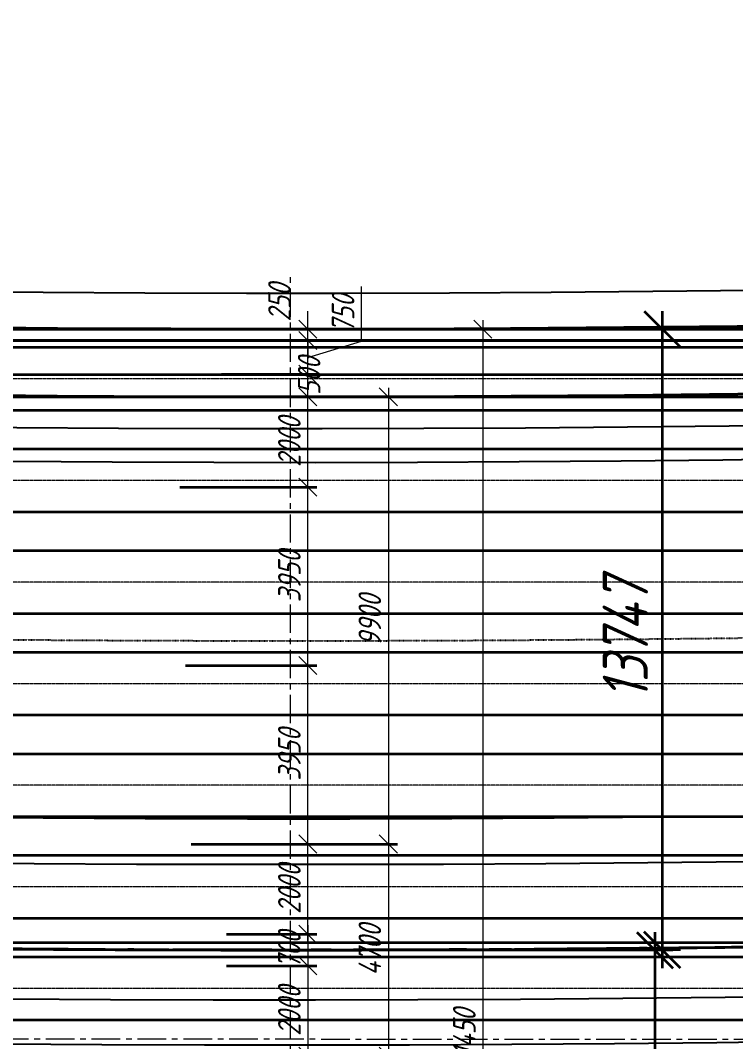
# Model space of a CAD drawing. Header units: millimetres. Extents: x 263685 to 14136308, y -2404013 to 2433772.
# Drawn here: x 6847090 to 6862927, y -670973 to -648361 of the extents above; entities that cross this region are included whole.
import ezdxf

# ---------------------------------------------------------------- set-up
doc = ezdxf.new("R2010")
doc.units = ezdxf.units.MM
for name, pattern in [('15-15', [6, 1.5, -3, 1.5]), ('CENTER', [50.8, 31.75, -6.35, 6.35, -6.35]), ('DASHED', [7, 5, -2, 0]), ('осевая', [2, 1.25, -0.25, 0.25, -0.25])]:
    doc.linetypes.add(name, pattern=pattern)
for name, color, linetype, lineweight in [('1-Бетон', 106, 'Continuous', 35), ('1-Оси', 1, 'CENTER', 20), ('ИС_Ось', 3, 'осевая', 18), ('ИС_Размер', 3, 'Continuous', 18)]:
    doc.layers.add(name, color=color, linetype=linetype, lineweight=lineweight)
doc.layers.add('_Defpoints', color=8, linetype='Continuous', plot=False)
for name, color, linetype in [('Основное направление 30.05.Верх покрытия', 7, 'Continuous'), ('Основное направление 30.05.Ось трассы', 7, 'Continuous'), ('Ось_петли_новый план.Верх покрытия', 7, 'Continuous'), ('Петля 1 ось справа.Верх покрытия', 7, 'Continuous')]:
    doc.layers.add(name, color=color, linetype=linetype)
doc.styles.add('0', font='isocpeur.ttf', dxfattribs={"width": 0.8, "oblique": 15})
doc.dimstyles.new('М200', dxfattribs={"dimscale": 200, "dimtxt": 2.5, "dimasz": 2, "dimexe": 1, "dimexo": 1, "dimgap": 0.8, "dimtad": 1, "dimdec": 0, "dimzin": 0, "dimdsep": 46, "dimtxsty": '0', "dimblk": 'OBLIQUE', "dimcen": 0.09, "dimdle": 1, "dimclrd": 256, "dimclre": 256, "dimclrt": 256, "dimadec": 4, "dimazin": 0, "dimtfac": 1, "dimtdec": 0, "dimtmove": 1, "dimatfit": 2, "dimfxl": 1, "dimtolj": 1, "dimtzin": 0, "dimlwd": -1, "dimarcsym": 0})
doc.dimstyles.new('М400нов', dxfattribs={"dimscale": 400, "dimtxt": 2.5, "dimasz": 2, "dimexe": 1, "dimexo": 1, "dimgap": 0.8, "dimtad": 1, "dimdec": 0, "dimzin": 0, "dimdsep": 46, "dimtxsty": '0', "dimblk": 'OBLIQUE', "dimcen": 0.09, "dimdle": 1, "dimclrd": 256, "dimclre": 256, "dimclrt": 256, "dimadec": 4, "dimazin": 0, "dimtfac": 1, "dimtdec": 0, "dimtmove": 1, "dimatfit": 2, "dimfxl": 1, "dimtolj": 1, "dimtzin": 0, "dimlwd": -1, "dimarcsym": 0})

# ---------------------------------------------------------------- blocks, each defined once
blk = doc.blocks.new('дорога план')
at = {"layer": 'Основное направление 30.05.Верх покрытия', "color": 84, "flags": 128}
blk.add_lwpolyline([(-265125, 81028, 0.025264), (-191155, 52344, 0.186442), (374243, 80227)], format="xyb", dxfattribs=at)
at = {"layer": 'Основное направление 30.05.Верх покрытия', "color": 6, "flags": 128}
for points in [[(-265125, 77743, 0.024838), (-192097, 49496, 0.186005), (374243, 76946)], [(-265125, 67192, 0.023497), (-195127, 40334, 0.184624), (374243, 66407)], [(-265125, 63916, 0.023087), (-196068, 37485, 0.184202), (374243, 63136)]]:
    blk.add_lwpolyline(points, format="xyb", dxfattribs=at)
at = {"layer": 'Основное направление 30.05.Верх покрытия', "color": 5, "flags": 128}
for points in [[(-265125, 76921, 0.024735), (-192332, 48784, 0.185896), (374243, 76126)], [(374243, 67498, -0.184765), (-194813, 41283, -0.023634), (-265125, 68284, -0.023634)], [(-265125, 62822, 0.022954), (-196382, 36536, 0.184063), (374243, 62046)]]:
    blk.add_lwpolyline(points, format="xyb", dxfattribs=at)
at = {"layer": 'Основное направление 30.05.Ось трассы', "color": 1, "lineweight": 40, "flags": 128}
blk.add_lwpolyline([(-265125, 65117, 0.208487), (374243, 64335)], format="xyb", dxfattribs=at)
at = {"layer": 'Ось_петли_новый план.Верх покрытия', "color": 5, "linetype": 'DASHED', "flags": 128}
blk.add_lwpolyline([(134781, -8031, -0.065719), (-77117, -1002)], format="xyb", dxfattribs=at)
at = {"layer": 'Петля 1 ось справа.Верх покрытия', "color": 5, "linetype": '15-15', "flags": 128}
for points in [[(-265125, 72600, 0.024182), (-193572, 45033, 0.185328), (374243, 71810)], [(-265125, 58518, 0.022417), (-197623, 32786, 0.183514), (374243, 57743)]]:
    blk.add_lwpolyline(points, format="xyb", dxfattribs=at)
blk = doc.blocks.new('б33 план')
at = {"layer": '1-Бетон'}
blk.add_lwpolyline([(1400, 700), (31600, 700), (31600, -700), (1400, -700)], close=True, dxfattribs=at)
at = {"layer": 'ИС_Ось', "color": 3, "ltscale": 20}
blk.add_lwpolyline([(0, 0), (33000, 0)], dxfattribs=at)
blk = doc.blocks.new('*U1463')
blk.add_blockref('б33 план', (-16500, 0))
blk = doc.blocks.new('*U1464')
at = {"layer": '_Defpoints', "color": 0, "linetype": 'ByBlock', "lineweight": -2, "transparency": 16777216}
for p in [(0, 13500), (0, 11250), (0, 9000), (0, 6750), (0, 4500), (0, 2250), (0, 0)]:
    blk.add_blockref('*U1463', p, dxfattribs=at)
blk = doc.blocks.new('_OBLIQUE')
at = {"color": 0, "linetype": 'ByBlock', "lineweight": -2}
blk.add_line((0.5, 0.5), (-0.5, -0.5), dxfattribs=at)
blk = doc.blocks.new('*D165')
at = {"layer": 'Defpoints', "color": 0, "linetype": 'Continuous', "transparency": 16777216}
for p in [(6486585, -666598), (6486826, -671298), (6491153, -671298)]:
    blk.add_point(p, dxfattribs=at)
at = {"layer": 'ИС_Размер', "transparency": 16777216}
blk.add_line((6491153, -666398), (6491153, -671498), dxfattribs=at)
at = {"layer": 'ИС_Размер', "lineweight": -2, "transparency": 16777216}
for p, q in [((6486785, -666598), (6491353, -666598)), ((6487026, -671298), (6491353, -671298))]:
    blk.add_line(p, q, dxfattribs=at)
at = {"layer": 'ИС_Размер', "linetype": 'Continuous', "transparency": 16777216, "xscale": 400, "yscale": 400, "zscale": 400}
for p, rotation in [((6491153, -666598), 90), ((6491153, -671298), 270)]:
    blk.add_blockref('_OBLIQUE', p, dxfattribs=dict(at, rotation=rotation))
at = {"layer": 'ИС_Размер', "linetype": 'Continuous', "transparency": 16777216, "insert": (6490743, -668948), "char_height": 500, "attachment_point": 5, "rotation": 90, "style": '0'}
blk.add_mtext('\\A1;4700', dxfattribs=at)
blk = doc.blocks.new('*D166')
at = {"layer": 'Defpoints', "color": 0, "transparency": 16777216}
for p in [(6487369, -669298), (6486826, -671298), (6489371, -671298)]:
    blk.add_point(p, dxfattribs=at)
at = {"layer": 'ИС_Размер', "lineweight": -2, "transparency": 16777216}
for p, q in [((6487569, -669298), (6489571, -669298)), ((6487026, -671298), (6489571, -671298))]:
    blk.add_line(p, q, dxfattribs=at)
at = {"layer": 'ИС_Размер', "transparency": 16777216}
blk.add_line((6489371, -669098), (6489371, -671498), dxfattribs=at)
at = {"layer": 'ИС_Размер', "transparency": 16777216, "xscale": 400, "yscale": 400, "zscale": 400}
for p, rotation in [((6489371, -669298), 90), ((6489371, -671298), 270)]:
    blk.add_blockref('_OBLIQUE', p, dxfattribs=dict(at, rotation=rotation))
at = {"layer": 'ИС_Размер', "transparency": 16777216, "insert": (6488961, -670298), "char_height": 500, "attachment_point": 5, "rotation": 90, "style": '0'}
blk.add_mtext('\\A1;2000', dxfattribs=at)
blk = doc.blocks.new('*D173')
at = {"layer": 'Defpoints', "color": 0, "linetype": 'Continuous', "transparency": 16777216}
for p in [(6487318, -655198), (6487217, -686648), (6493246, -686648)]:
    blk.add_point(p, dxfattribs=at)
at = {"layer": 'ИС_Размер', "transparency": 16777216}
blk.add_line((6493246, -654998), (6493246, -686848), dxfattribs=at)
at = {"layer": 'ИС_Размер', "lineweight": -2, "transparency": 16777216}
for p, q in [((6487518, -655198), (6493446, -655198)), ((6487417, -686648), (6493446, -686648))]:
    blk.add_line(p, q, dxfattribs=at)
at = {"layer": 'ИС_Размер', "linetype": 'Continuous', "transparency": 16777216, "xscale": 400, "yscale": 400, "zscale": 400}
for p, rotation in [((6493246, -655198), 90), ((6493246, -686648), 270)]:
    blk.add_blockref('_OBLIQUE', p, dxfattribs=dict(at, rotation=rotation))
at = {"layer": 'ИС_Размер', "linetype": 'Continuous', "transparency": 16777216, "insert": (6492836, -670923), "char_height": 500, "attachment_point": 5, "rotation": 90, "style": '0'}
blk.add_mtext('\\A1;31450', dxfattribs=at)
blk = doc.blocks.new('*D175')
at = {"layer": 'Defpoints', "color": 0, "transparency": 16777216}
for p in [(6487372, -668598), (6487369, -669298), (6489371, -669298)]:
    blk.add_point(p, dxfattribs=at)
at = {"layer": 'ИС_Размер', "transparency": 16777216}
blk.add_line((6489371, -668398), (6489371, -669498), dxfattribs=at)
at = {"layer": 'ИС_Размер', "lineweight": -2, "transparency": 16777216}
for p, q in [((6487572, -668598), (6489571, -668598)), ((6487569, -669298), (6489571, -669298))]:
    blk.add_line(p, q, dxfattribs=at)
at = {"layer": 'ИС_Размер', "transparency": 16777216, "xscale": 400, "yscale": 400, "zscale": 400}
for p, rotation in [((6489371, -668598), 90), ((6489371, -669298), 270)]:
    blk.add_blockref('_OBLIQUE', p, dxfattribs=dict(at, rotation=rotation))
at = {"layer": 'ИС_Размер', "transparency": 16777216, "insert": (6488961, -668948), "char_height": 500, "attachment_point": 5, "rotation": 90, "style": '0'}
blk.add_mtext('\\A1;700', dxfattribs=at)
blk = doc.blocks.new('*D176')
at = {"layer": 'Defpoints', "color": 0, "transparency": 16777216}
for p in [(6486585, -666598), (6489371, -666598), (6487372, -668598)]:
    blk.add_point(p, dxfattribs=at)
at = {"layer": 'ИС_Размер', "transparency": 16777216}
blk.add_line((6489371, -668798), (6489371, -666398), dxfattribs=at)
at = {"layer": 'ИС_Размер', "lineweight": -2, "transparency": 16777216}
for p, q in [((6486785, -666598), (6489571, -666598)), ((6487572, -668598), (6489571, -668598))]:
    blk.add_line(p, q, dxfattribs=at)
at = {"layer": 'ИС_Размер', "transparency": 16777216, "xscale": 400, "yscale": 400, "zscale": 400}
for p, rotation in [((6489371, -666598), 90), ((6489371, -668598), 270)]:
    blk.add_blockref('_OBLIQUE', p, dxfattribs=dict(at, rotation=rotation))
at = {"layer": 'ИС_Размер', "transparency": 16777216, "insert": (6488961, -667598), "char_height": 500, "attachment_point": 5, "rotation": 90, "style": '0'}
blk.add_mtext('\\A1;2000', dxfattribs=at)
blk = doc.blocks.new('*D177')
at = {"layer": 'Defpoints', "color": 0, "linetype": 'Continuous', "transparency": 16777216}
for p in [(6486458, -662648), (6489371, -662648), (6486585, -666598)]:
    blk.add_point(p, dxfattribs=at)
at = {"layer": 'ИС_Размер', "transparency": 16777216}
blk.add_line((6489371, -666798), (6489371, -662448), dxfattribs=at)
at = {"layer": 'ИС_Размер', "lineweight": -2, "transparency": 16777216}
for p, q in [((6486658, -662648), (6489571, -662648)), ((6486785, -666598), (6489571, -666598))]:
    blk.add_line(p, q, dxfattribs=at)
at = {"layer": 'ИС_Размер', "linetype": 'Continuous', "transparency": 16777216, "xscale": 400, "yscale": 400, "zscale": 400}
for p, rotation in [((6489371, -662648), 90), ((6489371, -666598), 270)]:
    blk.add_blockref('_OBLIQUE', p, dxfattribs=dict(at, rotation=rotation))
at = {"layer": 'ИС_Размер', "linetype": 'Continuous', "transparency": 16777216, "insert": (6488961, -664623), "char_height": 500, "attachment_point": 5, "rotation": 90, "style": '0'}
blk.add_mtext('\\A1;3950', dxfattribs=at)
blk = doc.blocks.new('*D178')
at = {"layer": 'Defpoints', "color": 0, "linetype": 'Continuous', "transparency": 16777216}
for p in [(6486337, -658698), (6489371, -658698), (6486458, -662648)]:
    blk.add_point(p, dxfattribs=at)
at = {"layer": 'ИС_Размер', "transparency": 16777216}
blk.add_line((6489371, -662848), (6489371, -658498), dxfattribs=at)
at = {"layer": 'ИС_Размер', "lineweight": -2, "transparency": 16777216}
for p, q in [((6486537, -658698), (6489571, -658698)), ((6486658, -662648), (6489571, -662648))]:
    blk.add_line(p, q, dxfattribs=at)
at = {"layer": 'ИС_Размер', "linetype": 'Continuous', "transparency": 16777216, "xscale": 400, "yscale": 400, "zscale": 400}
for p, rotation in [((6489371, -658698), 90), ((6489371, -662648), 270)]:
    blk.add_blockref('_OBLIQUE', p, dxfattribs=dict(at, rotation=rotation))
at = {"layer": 'ИС_Размер', "linetype": 'Continuous', "transparency": 16777216, "insert": (6488961, -660673), "char_height": 500, "attachment_point": 5, "rotation": 90, "style": '0'}
blk.add_mtext('\\A1;3950', dxfattribs=at)
blk = doc.blocks.new('*D179')
at = {"layer": 'Defpoints', "color": 0, "linetype": 'Continuous', "transparency": 16777216}
for p in [(6486892, -656698), (6489371, -656698), (6486337, -658698)]:
    blk.add_point(p, dxfattribs=at)
at = {"layer": 'ИС_Размер', "transparency": 16777216}
blk.add_line((6489371, -658898), (6489371, -656498), dxfattribs=at)
at = {"layer": 'ИС_Размер', "lineweight": -2, "transparency": 16777216}
for p, q in [((6487092, -656698), (6489571, -656698)), ((6486537, -658698), (6489571, -658698))]:
    blk.add_line(p, q, dxfattribs=at)
at = {"layer": 'ИС_Размер', "linetype": 'Continuous', "transparency": 16777216, "xscale": 400, "yscale": 400, "zscale": 400}
for p, rotation in [((6489371, -656698), 90), ((6489371, -658698), 270)]:
    blk.add_blockref('_OBLIQUE', p, dxfattribs=dict(at, rotation=rotation))
at = {"layer": 'ИС_Размер', "linetype": 'Continuous', "transparency": 16777216, "insert": (6488961, -657698), "char_height": 500, "attachment_point": 5, "rotation": 90, "style": '0'}
blk.add_mtext('\\A1;2000', dxfattribs=at)
blk = doc.blocks.new('*D180')
at = {"layer": 'Defpoints', "color": 0, "transparency": 16777216}
for p in [(6487318, -655198), (6489371, -655198), (6487318, -655448)]:
    blk.add_point(p, dxfattribs=at)
at = {"layer": 'ИС_Размер', "transparency": 16777216}
for p, q in [((6489371, -655198), (6489371, -654798)), ((6489371, -655448), (6489371, -655198)), ((6489371, -655448), (6489371, -655848))]:
    blk.add_line(p, q, dxfattribs=at)
at = {"layer": 'ИС_Размер', "lineweight": -2, "transparency": 16777216}
for p, q in [((6487518, -655198), (6489571, -655198)), ((6487518, -655448), (6489571, -655448))]:
    blk.add_line(p, q, dxfattribs=at)
at = {"layer": 'ИС_Размер', "transparency": 16777216, "xscale": 400, "yscale": 400, "zscale": 400}
for p, rotation in [((6489371, -655198), 270), ((6489371, -655448), 90)]:
    blk.add_blockref('_OBLIQUE', p, dxfattribs=dict(at, rotation=rotation))
at = {"layer": 'ИС_Размер', "transparency": 16777216, "insert": (6488742, -654611), "char_height": 500, "attachment_point": 5, "rotation": 90, "style": '0'}
blk.add_mtext('\\A1;250', dxfattribs=at)
blk = doc.blocks.new('*D181')
at = {"layer": 'Defpoints', "color": 0, "transparency": 16777216}
for p in [(6487261, -656198), (6489371, -656198), (6486892, -656698)]:
    blk.add_point(p, dxfattribs=at)
at = {"layer": 'ИС_Размер', "transparency": 16777216}
blk.add_line((6489371, -656898), (6489371, -655998), dxfattribs=at)
at = {"layer": 'ИС_Размер', "lineweight": -2, "transparency": 16777216}
for p, q in [((6487461, -656198), (6489571, -656198)), ((6487092, -656698), (6489571, -656698))]:
    blk.add_line(p, q, dxfattribs=at)
at = {"layer": 'ИС_Размер', "transparency": 16777216, "xscale": 400, "yscale": 400, "zscale": 400}
for p, rotation in [((6489371, -656198), 90), ((6489371, -656698), 270)]:
    blk.add_blockref('_OBLIQUE', p, dxfattribs=dict(at, rotation=rotation))
at = {"layer": 'ИС_Размер', "transparency": 16777216, "insert": (6489399, -656235), "char_height": 500, "attachment_point": 5, "rotation": 90, "style": '0'}
blk.add_mtext('\\A1;500', dxfattribs=at)
blk = doc.blocks.new('*D182')
at = {"layer": 'Defpoints', "color": 0, "transparency": 16777216}
for p in [(6487318, -655448), (6489371, -655448), (6487261, -656198)]:
    blk.add_point(p, dxfattribs=at)
at = {"layer": 'ИС_Размер', "transparency": 16777216}
for p, q in [((6490561, -655466), (6490561, -654252)), ((6489371, -656398), (6489371, -655248)), ((6489371, -655823), (6490561, -655466))]:
    blk.add_line(p, q, dxfattribs=at)
at = {"layer": 'ИС_Размер', "lineweight": -2, "transparency": 16777216}
for p, q in [((6487518, -655448), (6489571, -655448)), ((6487461, -656198), (6489571, -656198))]:
    blk.add_line(p, q, dxfattribs=at)
at = {"layer": 'ИС_Размер', "transparency": 16777216, "xscale": 400, "yscale": 400, "zscale": 400}
for p, rotation in [((6489371, -655448), 90), ((6489371, -656198), 270)]:
    blk.add_blockref('_OBLIQUE', p, dxfattribs=dict(at, rotation=rotation))
at = {"layer": 'ИС_Размер', "transparency": 16777216, "insert": (6490151, -654859), "char_height": 500, "attachment_point": 5, "rotation": 90, "style": '0'}
blk.add_mtext('\\A1;750', dxfattribs=at)
blk = doc.blocks.new('*D183')
at = {"layer": 'Defpoints', "color": 0, "linetype": 'Continuous', "transparency": 16777216}
for p in [(6486892, -656698), (6486585, -666598), (6491153, -666598)]:
    blk.add_point(p, dxfattribs=at)
at = {"layer": 'ИС_Размер', "transparency": 16777216}
blk.add_line((6491153, -656498), (6491153, -666798), dxfattribs=at)
at = {"layer": 'ИС_Размер', "lineweight": -2, "transparency": 16777216}
for p, q in [((6487092, -656698), (6491353, -656698)), ((6486785, -666598), (6491353, -666598))]:
    blk.add_line(p, q, dxfattribs=at)
at = {"layer": 'ИС_Размер', "linetype": 'Continuous', "transparency": 16777216, "xscale": 400, "yscale": 400, "zscale": 400}
for p, rotation in [((6491153, -656698), 90), ((6491153, -666598), 270)]:
    blk.add_blockref('_OBLIQUE', p, dxfattribs=dict(at, rotation=rotation))
at = {"layer": 'ИС_Размер', "linetype": 'Continuous', "transparency": 16777216, "insert": (6490743, -661648), "char_height": 500, "attachment_point": 5, "rotation": 90, "style": '0'}
blk.add_mtext('\\A1;9900', dxfattribs=at)
blk = doc.blocks.new('св поле кальм пл')
at = {"layer": 'ИС_Ось', "color": 1, "lineweight": 40, "ltscale": 2, "true_color": 0xff0000, "flags": 128}
blk.add_lwpolyline([(34.634, -46.806, 0.046583), (-64.636, 63.963, 0.046583)], format="xyb", dxfattribs=at)
blk = doc.blocks.new('*D295')
at = {"layer": '1-Бетон', "transparency": 16777216}
blk.add_line((6933750, -658489), (6934314, -664008), dxfattribs=at)
blk.add_solid([(6934447, -663994), (6934182, -664022), (6934396, -664804)], dxfattribs=at)
at = {"layer": 'Defpoints', "color": 0, "transparency": 16777216}
for p in [(6853074, 131052), (6934396, -664804)]:
    blk.add_point(p, dxfattribs=at)
at = {"layer": '1-Бетон', "transparency": 16777216, "insert": (6934808, -660767), "char_height": 1000, "attachment_point": 5, "rotation": 275.8344, "style": '0'}
blk.add_mtext('\\A1;R800000', dxfattribs=at)
blk = doc.blocks.new('*D1788')
at = {"layer": '1-Бетон', "transparency": 16777216}
blk.add_line((6861138, -668548), (6861138, -687048), dxfattribs=at)
at = {"layer": '1-Бетон', "lineweight": -2, "transparency": 16777216}
for p, q in [((6853472, -668948), (6861538, -668948)), ((6853472, -686648), (6861538, -686648))]:
    blk.add_line(p, q, dxfattribs=at)
at = {"layer": 'Defpoints', "color": 0, "transparency": 16777216}
for p in [(6853072, -668948), (6853072, -686648), (6861138, -686648)]:
    blk.add_point(p, dxfattribs=at)
at = {"layer": '1-Бетон', "transparency": 16777216, "xscale": 800, "yscale": 800, "zscale": 800}
for p, rotation in [((6861138, -668948), 90), ((6861138, -686648), 270)]:
    blk.add_blockref('_OBLIQUE', p, dxfattribs=dict(at, rotation=rotation))
at = {"layer": '1-Бетон', "transparency": 16777216, "insert": (6860318, -677798), "char_height": 1000, "attachment_point": 5, "rotation": 90, "style": '0'}
blk.add_mtext('\\A1;17700', dxfattribs=at)
blk = doc.blocks.new('*D1789')
at = {"layer": '1-Бетон', "transparency": 16777216}
blk.add_line((6861306, -669345), (6861306, -654798), dxfattribs=at)
at = {"layer": '1-Бетон', "lineweight": -2, "transparency": 16777216}
for p, q in [((6853472, -655198), (6861706, -655198)), ((6853472, -668945), (6861706, -668945))]:
    blk.add_line(p, q, dxfattribs=at)
at = {"layer": 'Defpoints', "color": 0, "transparency": 16777216}
for p in [(6853072, -655198), (6861306, -655198), (6853072, -668945)]:
    blk.add_point(p, dxfattribs=at)
at = {"layer": '1-Бетон', "transparency": 16777216, "xscale": 800, "yscale": 800, "zscale": 800}
for p, rotation in [((6861306, -655198), 90), ((6861306, -668945), 270)]:
    blk.add_blockref('_OBLIQUE', p, dxfattribs=dict(at, rotation=rotation))
at = {"layer": '1-Бетон', "transparency": 16777216, "insert": (6860486, -662072), "char_height": 1000, "attachment_point": 5, "rotation": 90, "style": '0'}
blk.add_mtext('\\A1;13747', dxfattribs=at)
blk = doc.blocks.new('размеры')
at = {"layer": 'ИС_Размер'}
for base, p1, p2, angle, picture, middle in [((0, 13750), (-2053.6, 13500), (-2053.5, 13750), 270, '*D180', (-219.6, 14337.4)), ((0, 12750), (-2479.4, 12250.4), (-2109.9, 12750), 90, '*D181', (437.3, 12712.7)), ((0, -350), (-1999.3, 350), (-2002.8, -350), 270, '*D175', (0, 0))]:
    dim = blk.add_linear_dim(base=base, p1=p1, p2=p2, angle=angle, dimstyle='М200', dxfattribs=at)
    dim.commit()
    dim.dimension.update_dxf_attribs({"geometry": picture, "text_midpoint": middle, "dimtype": 128, "insert": (-6489371.4, 668947.9)})
for base, p1, p2, angle, picture, middle in [((0, 13500), (-2109.9, 12750), (-2053.6, 13500), 90, '*D182', (780, 13642)), ((0, 2350.4), (-1999.3, 350), (-2786.8, 2350.4), 90, '*D176', (-410, 1350.2)), ((0, -2349.6), (-2002.8, -350), (-2545.8, -2349.6), 270, '*D166', (-410, -1349.8))]:
    dim = blk.add_linear_dim(base=base, p1=p1, p2=p2, angle=angle, dimstyle='М200', dxfattribs=at)
    dim.commit()
    dim.dimension.update_dxf_attribs({"geometry": picture, "text_midpoint": middle, "insert": (-6489371.4, 668947.9)})
at = {"layer": 'ИС_Размер', "linetype": 'Continuous'}
for base, p1, p2, angle, picture, middle in [((3874.4, -17699.7), (-2053.5, 13750), (-2154.5, -17699.7), 270, '*D173', (3464.4, -1974.8)), ((0, 12250.4), (-3034.5, 10250.4), (-2479.4, 12250.4), 90, '*D179', (-410, 11250.4)), ((1781.4, 2350.4), (-2479.4, 12250.4), (-2786.8, 2350.4), 90, '*D183', (1371.4, 7300.4)), ((0, 10250.4), (-2913.5, 6300.4), (-3034.5, 10250.4), 90, '*D178', (-410, 8275.4)), ((0, 6300.4), (-2786.8, 2350.4), (-2913.5, 6300.4), 90, '*D177', (-410, 4325.4)), ((1781.4, -2349.6), (-2786.8, 2350.4), (-2545.8, -2349.6), 270, '*D165', (1371.4, 0.4))]:
    dim = blk.add_linear_dim(base=base, p1=p1, p2=p2, angle=angle, dimstyle='М200', dxfattribs=at)
    dim.commit()
    dim.dimension.update_dxf_attribs({"geometry": picture, "text_midpoint": middle, "insert": (-6489371.4, 668947.9)})
blk = doc.blocks.new('мост план кальмиус')
at = {"layer": '1-Бетон'}
for points in [[(-73548, 17251), (-48683.5, 15114.9), (-16232.3, 13749.2), (16229.7, 13749.2), (48680.9, 15114.9), (73545.4, 17251)], [(15099.2, 13499.2), (-16237.5, 13499.2), (-48699.5, 14865.4), (-73548, 17000.1)], [(-15101.7, 13499.2), (16235, 13499.2), (48696.9, 14865.4), (73545.4, 17000.1)]]:
    blk.add_lwpolyline(points, dxfattribs=at)
at = {"layer": '1-Бетон', "color": 4}
for points in [[(-15101.7, 12749.2), (16250.7, 12749.2), (48744.8, 14116.7), (73545.4, 16247.3)], [(-15101.7, 12249.2), (16261.3, 12249.2), (48776.7, 13617.6), (73545.4, 15745.5)], [(-16501.3, 13750), (16498.7, 13750), (16498.7, -17700), (-16501.3, -17700), (-16501.3, 13750)], [(16498.7, 13750), (-16501.3, 13750)], [(-16500.4, 170.2), (16497.8, 170.1)]]:
    blk.add_lwpolyline(points, dxfattribs=at)
at = {"layer": '1-Бетон', "color": 1}
blk.add_arc((0, 800001.4), 800001.4, 266.0846828, 273.2466191, dxfattribs=at)
at = {"layer": '1-Оси', "color": 1, "ltscale": 20}
blk.add_lwpolyline([(73545.4, 1469.8), (49672.9, -581), (16548.7, -1975.8), (-16570.8, -1975), (-49675.5, -581), (-73548, 1469.8)], dxfattribs=at)
at = {"layer": 'ИС_Ось', "color": 1, "ltscale": 500}
blk.add_lwpolyline([(-1.7, -18975.4), (-1.7, 15024.6)], dxfattribs=at)
at = {"layer": '1-Бетон', "color": 1, "xscale": 999.9999999999986, "yscale": 999.9999999999986, "zscale": 999.9999999999986, "rotation": 228.1225190970572}
blk.add_blockref('св поле кальм пл', (-16526.7, -1975.8), dxfattribs=at)
at = {"layer": '1-Бетон'}
blk.add_blockref('размеры', (382.7, 0), dxfattribs=at)
at = {"layer": '_Defpoints', "rotation": 180}
blk.add_blockref('*U1464', (-1.7, 12649.2), dxfattribs=at)

msp = doc.modelspace()

# ---------------------------------------------------------------- linework, layer by layer
at = {"layer": '_Defpoints', "lineweight": 40, "flags": 128}
for points in [[(6538752.5302, -589636.0559, 0.2084871919), (7167131.0908, -589750.8949, 0.2084871919)], [(6526179.6907, -618463.5811, 0.2084871919), (7179693.3927, -618583.0137, 0.2084871919)]]:
    msp.add_lwpolyline(points, format="xyb", dxfattribs=at)
at = {"layer": 'Основное направление 30.05.Ось трассы', "color": 2, "lineweight": 40, "true_color": 0xf1eb1f, "flags": 128}
for points in [[(6538152.8717, -591010.9776, 0.2084871919), (7167730.2467, -591126.0357, 0.2084871919)], [(6526779.3492, -617088.6594, 0.2084871919), (7179094.2368, -617207.8729, 0.2084871919)]]:
    msp.add_lwpolyline(points, format="xyb", dxfattribs=at)
at = {"layer": 'Основное направление 30.05.Ось трассы', "color": 1, "lineweight": 40, "flags": 128}
msp.add_lwpolyline([(6533255.6608, -602239.5049, 0.2084871919), (7172623.3532, -602356.3522)], format="xyb", dxfattribs=at)

# ---------------------------------------------------------------- block references
at = {"rotation": 0.05956409231201451}
msp.add_blockref('дорога план', (6798447.7567, -667080.4588), dxfattribs=at)
at = {"layer": '1-Бетон'}
msp.add_blockref('мост план кальмиус', (6853073.53, -668947.9294), dxfattribs=at)

# ---------------------------------------------------------------- dimensions: what is measured, and where the dimension line sits
dim = msp.add_radius_dim(center=(6853073.53, 131052.1027), mpoint=(6934395.7587, -664803.8808), dimstyle='М400нов', override={"dimsah": 1}, dxfattribs=at)
dim.commit()
dim.dimension.update_dxf_attribs({"geometry": '*D295', "text_midpoint": (6933991.7931, -660850.4916), "dimtype": 164})
for base, p1, p2, picture, middle in [((6861305.7092, -655197.8832), (6853071.8048, -668945.378), (6853071.8048, -655197.8832), '*D1789', (6860485.7092, -662071.6306)), ((6861138.1979, -686647.5892), (6853071.8048, -668947.9294), (6853071.8048, -686647.5892), '*D1788', (6860318.1979, -677797.7593))]:
    dim = msp.add_linear_dim(base=base, p1=p1, p2=p2, angle=90, dimstyle='М400нов', dxfattribs=at)
    dim.commit()
    dim.dimension.update_dxf_attribs({"geometry": picture, "text_midpoint": middle})

doc.saveas('drawing.dxf')
